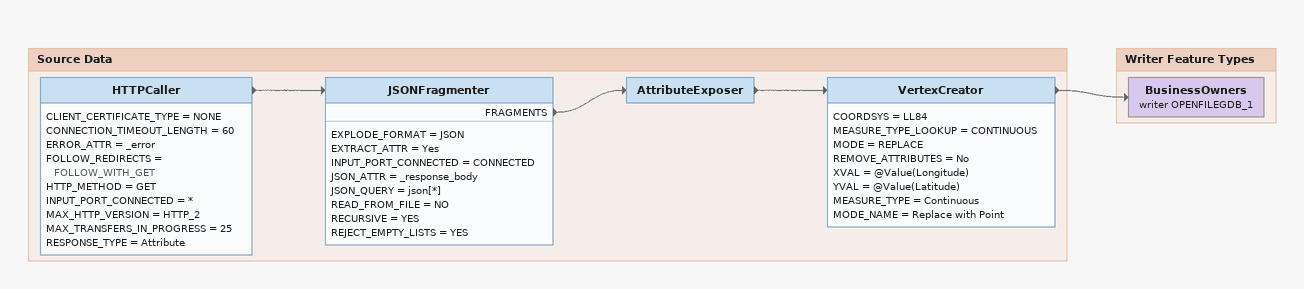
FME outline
Bookmark: Source Data
HTTPCaller
    CLIENT_CERTIFICATE_TYPE = NONE
    CONNECTION_TIMEOUT_LENGTH = 60
    ERROR_ATTR = _error
    FOLLOW_REDIRECTS = FOLLOW_WITH_GET
    HTTP_METHOD = GET
    INPUT_PORT_CONNECTED = *
    MAX_HTTP_VERSION = HTTP_2
    MAX_TRANSFERS_IN_PROGRESS = 25
    RESPONSE_TYPE = Attribute
    -> JSONFragmenter
JSONFragmenter
    EXPLODE_FORMAT = JSON
    EXTRACT_ATTR = Yes
    INPUT_PORT_CONNECTED = CONNECTED
    JSON_ATTR = _response_body
    JSON_QUERY = json[*]
    READ_FROM_FILE = NO
    RECURSIVE = YES
    REJECT_EMPTY_LISTS = YES
    FRAGMENTS -> AttributeExposer
AttributeExposer
    -> VertexCreator
VertexCreator
    COORDSYS = LL84
    MEASURE_TYPE_LOOKUP = CONTINUOUS
    MODE = REPLACE
    REMOVE_ATTRIBUTES = No
    XVAL = @Value(Longitude)
    YVAL = @Value(Latitude)
    MEASURE_TYPE = Continuous
    MODE_NAME = Replace with Point
    -> BusinessOwners (writer OPENFILEGDB_1)

Bookmark: Writer Feature Types
BusinessOwners (writer OPENFILEGDB_1)
